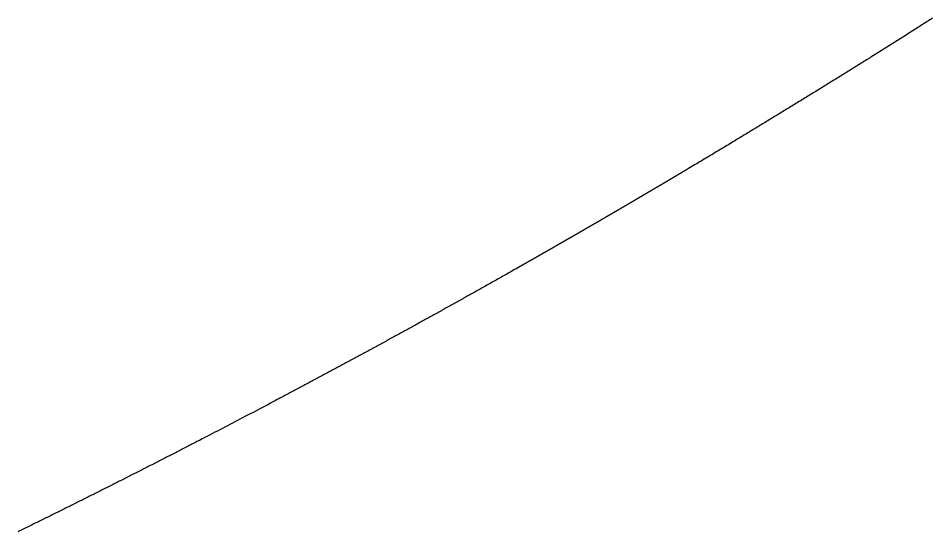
# Model space of a CAD drawing. Header units: millimetres. Extents: x 0 to 610, y 0 to 457.
# Drawn here: x 151.897 to 154.769, y 67.981 to 69.594 of the extents above; entities that cross this region are included whole.
import ezdxf

# ---------------------------------------------------------------- set-up
doc = ezdxf.new("R2010")
doc.units = ezdxf.units.MM
doc.layers.add('CUT_AIRCRAFT', color=7, linetype='Continuous')

msp = doc.modelspace()

# ---------------------------------------------------------------- linework, layer by layer
at = {"layer": 'CUT_AIRCRAFT'}
msp.add_lwpolyline([(154.77159, 69.5945), (154.76745, 69.59186), (154.76331, 69.58923), (154.75916, 69.58659), (154.75501, 69.58395), (154.75087, 69.58131), (154.74672, 69.57867), (154.74258, 69.57604), (154.73843, 69.57341), (154.73429, 69.57077), (154.73014, 69.56814), (154.726, 69.56551), (154.72185, 69.56288), (154.7177, 69.56025), (154.71355, 69.55762), (154.7094, 69.55499), (154.70525, 69.55236), (154.70111, 69.54973), (154.69696, 69.54711), (154.69281, 69.54448), (154.68865, 69.54185), (154.6845, 69.53923), (154.68035, 69.5366), (154.6762, 69.53398), (154.67205, 69.53136), (154.66789, 69.52874), (154.66374, 69.52611), (154.65959, 69.52349), (154.65543, 69.52087), (154.65128, 69.51825), (154.64712, 69.51563), (154.64297, 69.51302), (154.63881, 69.5104), (154.63465, 69.50778), (154.6305, 69.50517), (154.62634, 69.50255), (154.62218, 69.49994), (154.61802, 69.49732), (154.61387, 69.49471), (154.60971, 69.4921), (154.60555, 69.48949), (154.60139, 69.48687), (154.59723, 69.48426), (154.59307, 69.48165), (154.58891, 69.47904), (154.58474, 69.47644), (154.58058, 69.47383), (154.57642, 69.47122), (154.57226, 69.46862), (154.56809, 69.46601), (154.56393, 69.46341), (154.55976, 69.4608), (154.5556, 69.4582), (154.55143, 69.45559), (154.54727, 69.45299), (154.5431, 69.45039), (154.53894, 69.44779), (154.53477, 69.44519), (154.5306, 69.44259), (154.52643, 69.43999), (154.52227, 69.43739), (154.5181, 69.4348), (154.51393, 69.4322), (154.50976, 69.4296), (154.50559, 69.42701), (154.50142, 69.42441), (154.49725, 69.42182), (154.49308, 69.41923), (154.48891, 69.41664), (154.48473, 69.41404), (154.48056, 69.41145), (154.47639, 69.40886), (154.47222, 69.40627), (154.46804, 69.40368), (154.46387, 69.4011), (154.45969, 69.39851), (154.45552, 69.39592), (154.45134, 69.39334), (154.44717, 69.39075), (154.44299, 69.38816), (154.43881, 69.38558), (154.43464, 69.383), (154.43046, 69.38041), (154.42628, 69.37783), (154.4221, 69.37525), (154.41792, 69.37267), (154.41374, 69.37009), (154.40956, 69.36751), (154.40538, 69.36493), (154.4012, 69.36236), (154.39702, 69.35978), (154.39284, 69.3572), (154.38866, 69.35463), (154.38448, 69.35205), (154.38029, 69.34948), (154.37611, 69.3469), (154.37193, 69.34433), (154.36774, 69.34176), (154.36356, 69.33919), (154.35937, 69.33662), (154.35519, 69.33405), (154.351, 69.33148), (154.34682, 69.32891), (154.34263, 69.32634), (154.33844, 69.32377), (154.33425, 69.32121), (154.33007, 69.31864), (154.32588, 69.31607), (154.32169, 69.31351), (154.3175, 69.31095), (154.31331, 69.30838), (154.30912, 69.30582), (154.30493, 69.30326), (154.30074, 69.3007), (154.29655, 69.29814), (154.29236, 69.29558), (154.28816, 69.29302), (154.28397, 69.29046), (154.27978, 69.2879), (154.27558, 69.28535), (154.27139, 69.28279), (154.2672, 69.28023), (154.263, 69.27768), (154.25881, 69.27512), (154.25461, 69.27257), (154.25041, 69.27002), (154.24622, 69.26747), (154.24202, 69.26492), (154.23782, 69.26236), (154.23363, 69.25982), (154.22943, 69.25727), (154.22523, 69.25472), (154.22103, 69.25217), (154.21683, 69.24962), (154.21263, 69.24707), (154.20843, 69.24453), (154.20423, 69.24199), (154.20004, 69.23944), (154.19584, 69.2369), (154.19164, 69.23436), (154.18742, 69.23181), (154.1832, 69.22926), (154.17897, 69.2267), (154.17477, 69.22416), (154.17061, 69.22165), (154.1665, 69.21917), (154.16237, 69.21668), (154.15816, 69.21414), (154.15379, 69.2115), (154.14921, 69.20874), (154.14446, 69.20588), (154.13963, 69.20297), (154.13478, 69.20005), (154.12999, 69.19716), (154.12523, 69.1943), (154.1205, 69.19145), (154.11577, 69.18861), (154.11103, 69.18576), (154.10627, 69.18291), (154.10151, 69.18005), (154.09675, 69.17719), (154.09198, 69.17433), (154.08722, 69.17148), (154.08246, 69.16863), (154.07771, 69.16578), (154.07297, 69.16294), (154.06822, 69.1601), (154.06346, 69.15725), (154.05867, 69.15439), (154.05386, 69.15151), (154.04905, 69.14864), (154.0443, 69.14579), (154.03963, 69.14301), (154.03505, 69.14028), (154.03046, 69.13753), (154.02568, 69.13469), (154.02057, 69.13164), (154.01509, 69.12838), (154.0097, 69.12517), (154.00498, 69.12236), (154.0015, 69.12029), (153.99966, 69.11919), (153.99907, 69.11884), (153.99908, 69.11885), (153.99858, 69.11855), (153.99787, 69.11813), (153.99713, 69.11769), (153.99649, 69.11731), (153.99594, 69.11698), (153.99544, 69.11668), (153.99494, 69.11639), (153.99442, 69.11608), (153.99387, 69.11575), (153.99332, 69.11542), (153.99276, 69.11509), (153.9922, 69.11476), (153.99166, 69.11443), (153.99111, 69.11411), (153.99057, 69.11379), (153.99002, 69.11346), (153.98948, 69.11314), (153.98893, 69.11281), (153.98838, 69.11249), (153.98783, 69.11216), (153.98729, 69.11184), (153.98674, 69.11151), (153.98619, 69.11119), (153.98565, 69.11087), (153.9851, 69.11054), (153.98455, 69.11022), (153.98401, 69.10989), (153.98346, 69.10957), (153.98291, 69.10924), (153.98237, 69.10892), (153.98182, 69.10859), (153.98127, 69.10827), (153.98073, 69.10794), (153.98018, 69.10762), (153.97963, 69.10729), (153.97909, 69.10697), (153.97854, 69.10664), (153.97799, 69.10632), (153.97745, 69.10599), (153.9769, 69.10567), (153.97635, 69.10535), (153.9758, 69.10502), (153.97526, 69.1047), (153.97471, 69.10437), (153.97416, 69.10405), (153.97362, 69.10372), (153.97307, 69.1034), (153.97252, 69.10307), (153.97198, 69.10275), (153.97143, 69.10242), (153.97088, 69.1021), (153.97034, 69.10178), (153.96979, 69.10145), (153.96924, 69.10113), (153.96869, 69.1008), (153.96815, 69.10048), (153.9676, 69.10015), (153.96705, 69.09983), (153.96651, 69.0995), (153.96596, 69.09918), (153.96541, 69.09886), (153.96487, 69.09853), (153.96432, 69.09821), (153.96377, 69.09788), (153.96322, 69.09756), (153.96268, 69.09723), (153.96213, 69.09691), (153.96158, 69.09659), (153.96104, 69.09626), (153.96049, 69.09594), (153.95994, 69.09561), (153.95939, 69.09529), (153.95885, 69.09496), (153.9583, 69.09464), (153.95775, 69.09432), (153.95721, 69.09399), (153.95666, 69.09367), (153.95611, 69.09334), (153.95556, 69.09302), (153.95502, 69.0927), (153.95447, 69.09237), (153.95392, 69.09205), (153.95338, 69.09172), (153.95283, 69.0914), (153.95228, 69.09107), (153.95173, 69.09075), (153.95119, 69.09043), (153.95064, 69.0901), (153.95009, 69.08978), (153.94955, 69.08945), (153.949, 69.08913), (153.94845, 69.08881), (153.9479, 69.08848), (153.94736, 69.08816), (153.94681, 69.08783), (153.94626, 69.08751), (153.94571, 69.08719), (153.94517, 69.08686), (153.94462, 69.08654), (153.94407, 69.08621), (153.94353, 69.08589), (153.94298, 69.08557), (153.94243, 69.08524), (153.94188, 69.08492), (153.94134, 69.0846), (153.94079, 69.08427), (153.94024, 69.08395), (153.93969, 69.08362), (153.93915, 69.0833), (153.9386, 69.08298), (153.93805, 69.08265), (153.9375, 69.08233), (153.93696, 69.08201), (153.93641, 69.08168), (153.93586, 69.08136), (153.93531, 69.08103), (153.93477, 69.08071), (153.93422, 69.08039), (153.93367, 69.08006), (153.93312, 69.07974), (153.93258, 69.07942), (153.93203, 69.07909), (153.93148, 69.07877), (153.93093, 69.07844), (153.93039, 69.07812), (153.92984, 69.0778), (153.92929, 69.07747), (153.92875, 69.07715), (153.9282, 69.07683), (153.92765, 69.0765), (153.9271, 69.07618), (153.92655, 69.07586), (153.92601, 69.07553), (153.92546, 69.07521), (153.92491, 69.07489), (153.92437, 69.07456), (153.92382, 69.07424), (153.92327, 69.07392), (153.92272, 69.07359), (153.92217, 69.07327), (153.92162, 69.07294), (153.92108, 69.07262), (153.92053, 69.0723), (153.91999, 69.07198), (153.91944, 69.07166), (153.9189, 69.07133), (153.91834, 69.071), (153.91778, 69.07067), (153.91722, 69.07034), (153.91667, 69.07002), (153.91615, 69.06971), (153.91566, 69.06942), (153.91516, 69.06913), (153.91461, 69.0688), (153.91396, 69.06842), (153.91318, 69.06796), (153.91231, 69.06745), (153.91139, 69.0669), (153.91045, 69.06635), (153.90955, 69.06582), (153.90867, 69.0653), (153.90781, 69.06479), (153.90695, 69.06428), (153.90608, 69.06377), (153.9052, 69.06325), (153.90432, 69.06273), (153.90344, 69.06221), (153.90256, 69.0617), (153.90169, 69.06118), (153.90081, 69.06066), (153.89994, 69.06015), (153.89906, 69.05963), (153.89819, 69.05912), (153.89731, 69.0586), (153.89643, 69.05808), (153.89555, 69.05756), (153.89466, 69.05704), (153.89379, 69.05652), (153.89292, 69.05601), (153.89207, 69.05551), (153.89122, 69.05501), (153.89034, 69.05449), (153.88942, 69.05395), (153.88845, 69.05338), (153.88749, 69.05281), (153.88662, 69.0523), (153.88591, 69.05188), (153.88541, 69.05159), (153.88508, 69.05139), (153.88483, 69.05125), (153.88459, 69.05111), (153.88431, 69.05094), (153.88398, 69.05075), (153.88363, 69.05054), (153.88328, 69.05033), (153.88294, 69.05013), (153.88261, 69.04994), (153.88228, 69.04975), (153.88196, 69.04956), (153.88164, 69.04937), (153.88131, 69.04918), (153.88098, 69.04898), (153.88065, 69.04879), (153.88032, 69.04859), (153.87999, 69.0484), (153.87966, 69.04821), (153.87933, 69.04801), (153.879, 69.04782), (153.87867, 69.04763), (153.87834, 69.04743), (153.87801, 69.04724), (153.87769, 69.04704), (153.87736, 69.04685), (153.87703, 69.04666), (153.8767, 69.04646), (153.87637, 69.04627), (153.87604, 69.04608), (153.87571, 69.04588), (153.87538, 69.04569), (153.87505, 69.0455), (153.87473, 69.0453), (153.8744, 69.04511), (153.87407, 69.04492), (153.87374, 69.04472), (153.87341, 69.04453), (153.87308, 69.04434), (153.87275, 69.04414), (153.87242, 69.04395), (153.87209, 69.04376), (153.87176, 69.04356), (153.87144, 69.04337), (153.87111, 69.04318), (153.87078, 69.04298), (153.87045, 69.04279), (153.87012, 69.0426), (153.86979, 69.0424), (153.86946, 69.04221), (153.86913, 69.04201), (153.8688, 69.04182), (153.86848, 69.04163), (153.86815, 69.04143), (153.86782, 69.04124), (153.86749, 69.04105), (153.86716, 69.04085), (153.86683, 69.04066), (153.8665, 69.04047), (153.86617, 69.04027), (153.86584, 69.04008), (153.86551, 69.03989), (153.86519, 69.03969), (153.86486, 69.0395), (153.86453, 69.03931), (153.8642, 69.03911), (153.86387, 69.03892), (153.86354, 69.03873), (153.86321, 69.03853), (153.86288, 69.03834), (153.86255, 69.03815), (153.86222, 69.03795), (153.86189, 69.03776), (153.86157, 69.03757), (153.86124, 69.03737), (153.86091, 69.03718), (153.86058, 69.03699), (153.86025, 69.0368), (153.85992, 69.0366), (153.85959, 69.03641), (153.85926, 69.03622), (153.85893, 69.03602), (153.8586, 69.03583), (153.85828, 69.03564), (153.85795, 69.03544), (153.85762, 69.03525), (153.85729, 69.03506), (153.85696, 69.03486), (153.85663, 69.03467), (153.8563, 69.03448), (153.85597, 69.03428), (153.85564, 69.03409), (153.85531, 69.0339), (153.85498, 69.0337), (153.85466, 69.03351), (153.85433, 69.03332), (153.854, 69.03312), (153.85367, 69.03293), (153.85334, 69.03274), (153.85301, 69.03254), (153.85268, 69.03235), (153.85235, 69.03216), (153.85202, 69.03196), (153.85169, 69.03177), (153.85136, 69.03158), (153.85104, 69.03139), (153.85071, 69.03119), (153.85038, 69.031), (153.85005, 69.03081), (153.84972, 69.03061), (153.84939, 69.03042), (153.84906, 69.03023), (153.84873, 69.03003), (153.8484, 69.02984), (153.84807, 69.02965), (153.84774, 69.02945), (153.84741, 69.02926), (153.84709, 69.02907), (153.84676, 69.02887), (153.84643, 69.02868), (153.8461, 69.02849), (153.84577, 69.0283), (153.84544, 69.0281), (153.84511, 69.02791), (153.84478, 69.02772), (153.84445, 69.02752), (153.84412, 69.02733), (153.84379, 69.02714), (153.84346, 69.02694), (153.84314, 69.02675), (153.84281, 69.02656), (153.84248, 69.02636), (153.84215, 69.02617), (153.84182, 69.02598), (153.84149, 69.02579), (153.84116, 69.02559), (153.84083, 69.0254), (153.8405, 69.02521), (153.84017, 69.02501), (153.83984, 69.02482), (153.83951, 69.02463), (153.83919, 69.02443), (153.83886, 69.02424), (153.83853, 69.02405), (153.8382, 69.02385), (153.83787, 69.02366), (153.83754, 69.02347), (153.83721, 69.02328), (153.83689, 69.02309), (153.83656, 69.0229), (153.83623, 69.0227), (153.83589, 69.0225), (153.83555, 69.0223), (153.8352, 69.0221), (153.83487, 69.02191), (153.83458, 69.02173), (153.83431, 69.02158), (153.83404, 69.02142), (153.83371, 69.02123), (153.83326, 69.02096), (153.83265, 69.02061), (153.83193, 69.02018), (153.83114, 69.01972), (153.83035, 69.01926), (153.82959, 69.01881), (153.82886, 69.01839), (153.82815, 69.01797), (153.82744, 69.01755), (153.82672, 69.01713), (153.826, 69.01671), (153.82526, 69.01628), (153.82453, 69.01585), (153.8238, 69.01542), (153.82308, 69.015), (153.82235, 69.01457), (153.82162, 69.01415), (153.8209, 69.01372), (153.82017, 69.0133), (153.81944, 69.01287), (153.81871, 69.01244), (153.81798, 69.01202), (153.81725, 69.01159), (153.81652, 69.01116), (153.8158, 69.01074), (153.81509, 69.01033), (153.81438, 69.00991), (153.81365, 69.00948), (153.81289, 69.00904), (153.81211, 69.00858), (153.81134, 69.00813), (153.81061, 69.0077), (153.80998, 69.00734), (153.80949, 69.00705), (153.80908, 69.00681), (153.80873, 69.00661), (153.80839, 69.00641), (153.80802, 69.00619), (153.80762, 69.00596), (153.80721, 69.00572), (153.8068, 69.00548), (153.80639, 69.00524), (153.806, 69.00501), (153.8056, 69.00478), (153.80521, 69.00455), (153.80481, 69.00431), (153.80441, 69.00408), (153.80401, 69.00385), (153.80361, 69.00361), (153.80322, 69.00338), (153.80282, 69.00315), (153.80242, 69.00292), (153.80202, 69.00268), (153.80162, 69.00245), (153.80123, 69.00222), (153.80083, 69.00199), (153.80043, 69.00175), (153.80003, 69.00152), (153.79963, 69.00129), (153.79923, 69.00106), (153.79884, 69.00082), (153.79844, 69.00059), (153.79804, 69.00036), (153.79764, 69.00013), (153.79724, 68.99989), (153.79685, 68.99966), (153.79645, 68.99943), (153.79605, 68.9992), (153.79565, 68.99896), (153.79525, 68.99873), (153.79485, 68.9985), (153.79446, 68.99827), (153.79406, 68.99803), (153.79366, 68.9978), (153.79326, 68.99757), (153.79286, 68.99734), (153.79247, 68.9971), (153.79207, 68.99687), (153.79167, 68.99664), (153.79127, 68.99641), (153.79087, 68.99617), (153.79047, 68.99594), (153.79008, 68.99571), (153.78968, 68.99548), (153.78928, 68.99524), (153.78888, 68.99501), (153.78848, 68.99478), (153.78808, 68.99455), (153.78769, 68.99431), (153.78729, 68.99408), (153.78689, 68.99385), (153.78649, 68.99362), (153.78609, 68.99338), (153.78569, 68.99315), (153.7853, 68.99292), (153.7849, 68.99269), (153.7845, 68.99245), (153.7841, 68.99222), (153.7837, 68.99199), (153.7833, 68.99176), (153.78291, 68.99152), (153.78251, 68.99129), (153.78211, 68.99106), (153.78171, 68.99083), (153.78131, 68.9906), (153.78091, 68.99036), (153.78052, 68.99013), (153.78012, 68.9899), (153.77972, 68.98967), (153.77932, 68.98943), (153.77892, 68.9892), (153.77852, 68.98897), (153.77813, 68.98874), (153.77773, 68.9885), (153.77733, 68.98827), (153.77693, 68.98804), (153.77653, 68.98781), (153.77613, 68.98758), (153.77574, 68.98734), (153.77534, 68.98711), (153.77494, 68.98688), (153.77454, 68.98665), (153.77414, 68.98641), (153.77374, 68.98618), (153.77335, 68.98595), (153.77295, 68.98572), (153.77255, 68.98549), (153.77215, 68.98525), (153.77175, 68.98502), (153.77135, 68.98479), (153.77095, 68.98456), (153.77056, 68.98433), (153.77016, 68.98409), (153.76976, 68.98386), (153.76936, 68.98363), (153.76896, 68.9834), (153.76856, 68.98316), (153.76817, 68.98293), (153.76777, 68.9827), (153.76737, 68.98247), (153.76697, 68.98224), (153.76657, 68.982), (153.76617, 68.98177), (153.76577, 68.98154), (153.76538, 68.98131), (153.76498, 68.98108), (153.76458, 68.98084), (153.76418, 68.98061), (153.76378, 68.98038), (153.76338, 68.98015), (153.76298, 68.97992), (153.76259, 68.97968), (153.76219, 68.97945), (153.76179, 68.97922), (153.76139, 68.97899), (153.76099, 68.97876), (153.76059, 68.97852), (153.7602, 68.97829), (153.7598, 68.97806), (153.7594, 68.97783), (153.759, 68.9776), (153.7586, 68.97736), (153.7582, 68.97713), (153.7578, 68.9769), (153.75741, 68.97667), (153.75701, 68.97644), (153.75661, 68.9762), (153.75621, 68.97597), (153.75581, 68.97574), (153.75541, 68.97551), (153.75501, 68.97528), (153.75462, 68.97504), (153.75422, 68.97481), (153.75382, 68.97458), (153.75342, 68.97435), (153.75302, 68.97412), (153.75262, 68.97388), (153.75222, 68.97365), (153.75182, 68.97342), (153.75142, 68.97319), (153.75103, 68.97296), (153.75063, 68.97273), (153.75024, 68.9725), (153.74984, 68.97227), (153.74943, 68.97203), (153.74902, 68.97179), (153.7486, 68.97155), (153.74821, 68.97132), (153.74784, 68.9711), (153.74751, 68.97091), (153.74716, 68.97071), (153.74676, 68.97048), (153.74624, 68.97018), (153.74558, 68.96979), (153.7448, 68.96934), (153.74396, 68.96885), (153.74311, 68.96835), (153.74229, 68.96788), (153.74151, 68.96742), (153.74074, 68.96698), (153.73997, 68.96653), (153.7392, 68.96608), (153.73842, 68.96563), (153.73763, 68.96517), (153.73684, 68.96471), (153.73605, 68.96425), (153.73527, 68.9638), (153.73449, 68.96334), (153.7337, 68.96289), (153.73292, 68.96244), (153.73214, 68.96198), (153.73136, 68.96153), (153.73057, 68.96107), (153.72978, 68.96061), (153.72899, 68.96015), (153.72821, 68.9597), (153.72743, 68.95925), (153.72667, 68.9588), (153.7259, 68.95836), (153.72511, 68.9579), (153.7243, 68.95743), (153.72345, 68.95694), (153.7226, 68.95645), (153.72182, 68.95599), (153.72116, 68.95561), (153.72065, 68.95532), (153.72026, 68.95509), (153.71994, 68.9549), (153.71962, 68.95472), (153.71927, 68.95451), (153.71888, 68.95429), (153.71848, 68.95406), (153.71808, 68.95382), (153.71769, 68.95359), (153.7173, 68.95337), (153.71692, 68.95315), (153.71654, 68.95293), (153.71616, 68.95271), (153.71577, 68.95248), (153.71538, 68.95226), (153.715, 68.95204), (153.71461, 68.95181), (153.71423, 68.95159), (153.71384, 68.95137), (153.71346, 68.95114), (153.71307, 68.95092), (153.71269, 68.9507), (153.7123, 68.95047), (153.71192, 68.95025), (153.71153, 68.95003), (153.71115, 68.9498), (153.71076, 68.94958), (153.71037, 68.94936), (153.70999, 68.94913), (153.7096, 68.94891), (153.70922, 68.94869), (153.70883, 68.94846), (153.70845, 68.94824), (153.70806, 68.94802), (153.70768, 68.94779), (153.70729, 68.94757), (153.70691, 68.94735), (153.70652, 68.94712), (153.70614, 68.9469), (153.70575, 68.94668), (153.70537, 68.94645), (153.70498, 68.94623), (153.7046, 68.94601), (153.70421, 68.94579), (153.70382, 68.94556), (153.70344, 68.94534), (153.70305, 68.94512), (153.70267, 68.94489), (153.70228, 68.94467), (153.7019, 68.94445), (153.70151, 68.94422), (153.70113, 68.944), (153.70074, 68.94378), (153.70036, 68.94355), (153.69997, 68.94333), (153.69959, 68.94311), (153.6992, 68.94288), (153.69882, 68.94266), (153.69843, 68.94244), (153.69804, 68.94222), (153.69766, 68.94199), (153.69727, 68.94177), (153.69689, 68.94155), (153.6965, 68.94132), (153.69612, 68.9411), (153.69573, 68.94088), (153.69535, 68.94065), (153.69496, 68.94043), (153.69458, 68.94021), (153.69419, 68.93999), (153.69381, 68.93976), (153.69342, 68.93954), (153.69303, 68.93932), (153.69265, 68.93909), (153.69226, 68.93887), (153.69188, 68.93865), (153.69149, 68.93842), (153.69111, 68.9382), (153.69072, 68.93798), (153.69034, 68.93776), (153.68995, 68.93753), (153.68957, 68.93731), (153.68918, 68.93709), (153.68879, 68.93686), (153.68841, 68.93664), (153.68802, 68.93642), (153.68764, 68.93619), (153.68725, 68.93597), (153.68687, 68.93575), (153.68648, 68.93553), (153.6861, 68.9353), (153.68571, 68.93508), (153.68533, 68.93486), (153.68494, 68.93463), (153.68455, 68.93441), (153.68417, 68.93419), (153.68378, 68.93397), (153.6834, 68.93374), (153.68301, 68.93352), (153.68263, 68.9333), (153.68224, 68.93307), (153.68186, 68.93285), (153.68147, 68.93263), (153.68108, 68.93241), (153.6807, 68.93218), (153.68031, 68.93196), (153.67993, 68.93174), (153.67954, 68.93152), (153.67916, 68.93129), (153.67877, 68.93107), (153.67839, 68.93085), (153.678, 68.93062), (153.67761, 68.9304), (153.67723, 68.93018), (153.67684, 68.92996), (153.67646, 68.92973), (153.67607, 68.92951), (153.67569, 68.92929), (153.6753, 68.92906), (153.67492, 68.92884), (153.67453, 68.92862), (153.67414, 68.9284), (153.67376, 68.92817), (153.67337, 68.92795), (153.67299, 68.92773), (153.6726, 68.92751), (153.67222, 68.92728), (153.67183, 68.92706), (153.67145, 68.92684), (153.67106, 68.92662), (153.67067, 68.92639), (153.67029, 68.92617), (153.6699, 68.92595), (153.66952, 68.92572), (153.66913, 68.9255), (153.66875, 68.92528), (153.66836, 68.92506), (153.66797, 68.92483), (153.66759, 68.92461), (153.6672, 68.92439), (153.66682, 68.92417), (153.66643, 68.92394), (153.66605, 68.92372), (153.66566, 68.9235), (153.66527, 68.92328), (153.66489, 68.92305), (153.6645, 68.92283), (153.66412, 68.92261), (153.66374, 68.92239), (153.66335, 68.92217), (153.66297, 68.92194), (153.66258, 68.92172), (153.66218, 68.92149), (153.66178, 68.92126), (153.66139, 68.92104), (153.66103, 68.92083), (153.6607, 68.92064), (153.66036, 68.92044), (153.65997, 68.92022), (153.65949, 68.91994), (153.65888, 68.91959), (153.65819, 68.91919), (153.65744, 68.91875), (153.65668, 68.91832), (153.65595, 68.9179), (153.65525, 68.91749), (153.65456, 68.91709), (153.65387, 68.9167), (153.65317, 68.9163), (153.65247, 68.91589), (153.65177, 68.91548), (153.65106, 68.91508), (153.65035, 68.91467), (153.64965, 68.91426), (153.64895, 68.91386), (153.64825, 68.91346), (153.64755, 68.91305), (153.64685, 68.91265), (153.64614, 68.91224), (153.64544, 68.91184), (153.64473, 68.91143), (153.64402, 68.91102), (153.64332, 68.91062), (153.64263, 68.91022), (153.64194, 68.90982), (153.64125, 68.90943), (153.64055, 68.90902), (153.63981, 68.9086), (153.63905, 68.90816), (153.63829, 68.90772), (153.63759, 68.90732), (153.637, 68.90698), (153.63657, 68.90673), (153.63625, 68.90654), (153.63599, 68.90639), (153.63573, 68.90625), (153.63545, 68.90609), (153.63513, 68.9059), (153.6348, 68.90571), (153.63447, 68.90552), (153.63414, 68.90533), (153.63382, 68.90515), (153.63351, 68.90497), (153.6332, 68.90479), (153.63288, 68.90461), (153.63257, 68.90443), (153.63225, 68.90424), (153.63193, 68.90406), (153.63161, 68.90388), (153.6313, 68.9037), (153.63098, 68.90351), (153.63066, 68.90333), (153.63034, 68.90315), (153.63003, 68.90297), (153.62971, 68.90278), (153.62939, 68.9026), (153.62908, 68.90242), (153.62876, 68.90224), (153.62844, 68.90205), (153.62813, 68.90187), (153.62781, 68.90169), (153.62749, 68.90151), (153.62717, 68.90132), (153.62686, 68.90114), (153.62654, 68.90096), (153.62622, 68.90078), (153.62591, 68.90059), (153.62559, 68.90041), (153.62527, 68.90023), (153.62495, 68.90005), (153.62464, 68.89987), (153.62432, 68.89968), (153.624, 68.8995), (153.62369, 68.89932), (153.62337, 68.89914), (153.62305, 68.89895), (153.62273, 68.89877), (153.62242, 68.89859), (153.6221, 68.89841), (153.62178, 68.89822), (153.62147, 68.89804), (153.62115, 68.89786), (153.62083, 68.89768), (153.62051, 68.8975), (153.6202, 68.89731), (153.61988, 68.89713), (153.61956, 68.89695), (153.61925, 68.89677), (153.61893, 68.89658), (153.61861, 68.8964), (153.61829, 68.89622), (153.61798, 68.89604), (153.61766, 68.89586), (153.61734, 68.89567), (153.61703, 68.89549), (153.61671, 68.89531), (153.61639, 68.89513), (153.61607, 68.89494), (153.61576, 68.89476), (153.61544, 68.89458), (153.61512, 68.8944), (153.61481, 68.89421), (153.61449, 68.89403), (153.61417, 68.89385), (153.61385, 68.89367), (153.61354, 68.89349), (153.61322, 68.8933), (153.6129, 68.89312), (153.61259, 68.89294), (153.61227, 68.89276), (153.61195, 68.89258), (153.61163, 68.89239), (153.61132, 68.89221), (153.611, 68.89203), (153.61068, 68.89185), (153.61037, 68.89166), (153.61005, 68.89148), (153.60973, 68.8913), (153.60941, 68.89112), (153.6091, 68.89094), (153.60878, 68.89075), (153.60846, 68.89057), (153.60814, 68.89039), (153.60783, 68.89021), (153.60751, 68.89002), (153.60719, 68.88984), (153.60688, 68.88966), (153.60656, 68.88948), (153.60624, 68.8893), (153.60592, 68.88911), (153.60561, 68.88893), (153.60529, 68.88875), (153.60497, 68.88857), (153.60466, 68.88839), (153.60434, 68.8882), (153.60402, 68.88802), (153.6037, 68.88784), (153.60339, 68.88766), (153.60307, 68.88748), (153.60275, 68.88729), (153.60243, 68.88711), (153.60212, 68.88693), (153.6018, 68.88675), (153.60148, 68.88657), (153.60117, 68.88638), (153.60085, 68.8862), (153.60053, 68.88602), (153.60021, 68.88584), (153.5999, 68.88566), (153.59958, 68.88547), (153.59926, 68.88529), (153.59894, 68.88511), (153.59863, 68.88493), (153.59831, 68.88475), (153.59799, 68.88456), (153.59768, 68.88438), (153.59736, 68.8842), (153.59704, 68.88402), (153.59672, 68.88384), (153.59641, 68.88365), (153.59609, 68.88347), (153.59577, 68.88329), (153.59545, 68.88311), (153.59514, 68.88293), (153.59482, 68.88274), (153.5945, 68.88256), (153.59418, 68.88238), (153.59387, 68.8822), (153.59355, 68.88202), (153.59323, 68.88183), (153.59292, 68.88165), (153.5926, 68.88147), (153.59228, 68.88129), (153.59196, 68.88111), (153.59165, 68.88092), (153.59133, 68.88074), (153.59101, 68.88056), (153.59069, 68.88038), (153.59038, 68.8802), (153.59006, 68.88001), (153.58974, 68.87983), (153.58943, 68.87965), (153.58911, 68.87947), (153.58879, 68.87929), (153.58846, 68.8791), (153.58814, 68.87891), (153.58782, 68.87873), (153.58752, 68.87856), (153.58724, 68.8784), (153.58696, 68.87824), (153.58664, 68.87805), (153.58625, 68.87783), (153.58578, 68.87756), (153.58524, 68.87725), (153.58467, 68.87693), (153.5841, 68.8766), (153.58354, 68.87628), (153.583, 68.87597), (153.58247, 68.87567), (153.58195, 68.87536), (153.58141, 68.87506), (153.58087, 68.87475), (153.58033, 68.87444), (153.57979, 68.87413), (153.57925, 68.87382), (153.57871, 68.87351), (153.57818, 68.87321), (153.57764, 68.8729), (153.5771, 68.87259), (153.57657, 68.87228), (153.57603, 68.87198), (153.57549, 68.87167), (153.57494, 68.87136), (153.5744, 68.87105), (153.57386, 68.87074), (153.57333, 68.87043), (153.57281, 68.87013), (153.57228, 68.86983), (153.57174, 68.86952), (153.57118, 68.8692), (153.57059, 68.86886), (153.57, 68.86853), (153.56947, 68.86822), (153.56903, 68.86797), (153.56871, 68.86779), (153.56848, 68.86766), (153.56831, 68.86756), (153.56814, 68.86746), (153.56795, 68.86735), (153.56773, 68.86723), (153.56749, 68.86709), (153.56726, 68.86696), (153.56703, 68.86683), (153.56681, 68.8667), (153.56659, 68.86658), (153.56638, 68.86645), (153.56616, 68.86633), (153.56594, 68.8662), (153.56571, 68.86607), (153.56549, 68.86595), (153.56527, 68.86582), (153.56505, 68.86569), (153.56483, 68.86557), (153.56461, 68.86544), (153.56439, 68.86532), (153.56417, 68.86519), (153.56395, 68.86506), (153.56372, 68.86494), (153.5635, 68.86481), (153.56328, 68.86468), (153.56306, 68.86456), (153.56284, 68.86443), (153.56262, 68.86431), (153.5624, 68.86418), (153.56218, 68.86405), (153.56196, 68.86393), (153.56174, 68.8638), (153.56152, 68.86367), (153.56129, 68.86355), (153.56107, 68.86342), (153.56085, 68.86329), (153.56063, 68.86317), (153.56041, 68.86304), (153.56019, 68.86292), (153.55997, 68.86279), (153.55975, 68.86266), (153.55953, 68.86254), (153.55931, 68.86241), (153.55909, 68.86228), (153.55886, 68.86216), (153.55864, 68.86203), (153.55842, 68.86191), (153.5582, 68.86178), (153.55798, 68.86165), (153.55776, 68.86153), (153.55754, 68.8614), (153.55732, 68.86127), (153.5571, 68.86115), (153.55688, 68.86102), (153.55666, 68.8609), (153.55643, 68.86077), (153.55621, 68.86064), (153.55599, 68.86052), (153.55577, 68.86039), (153.55555, 68.86026), (153.55533, 68.86014), (153.55511, 68.86001), (153.55489, 68.85989), (153.55467, 68.85976), (153.55445, 68.85963), (153.55422, 68.85951), (153.554, 68.85938), (153.55378, 68.85925), (153.55356, 68.85913), (153.55334, 68.859), (153.55312, 68.85888), (153.5529, 68.85875), (153.55268, 68.85862), (153.55246, 68.8585), (153.55224, 68.85837), (153.55202, 68.85824), (153.55179, 68.85812), (153.55157, 68.85799), (153.55135, 68.85787), (153.55113, 68.85774), (153.55091, 68.85761), (153.55069, 68.85749), (153.55047, 68.85736), (153.55025, 68.85723), (153.55003, 68.85711), (153.54981, 68.85698), (153.54958, 68.85686), (153.54936, 68.85673), (153.54914, 68.8566), (153.54892, 68.85648), (153.5487, 68.85635), (153.54848, 68.85622), (153.54826, 68.8561), (153.54804, 68.85597), (153.54782, 68.85585), (153.5476, 68.85572), (153.54737, 68.85559), (153.54715, 68.85547), (153.54693, 68.85534), (153.54671, 68.85522), (153.54649, 68.85509), (153.54627, 68.85496), (153.54605, 68.85484), (153.54583, 68.85471), (153.54561, 68.85458), (153.54539, 68.85446), (153.54516, 68.85433), (153.54494, 68.85421), (153.54472, 68.85408), (153.5445, 68.85395), (153.54428, 68.85383), (153.54406, 68.8537), (153.54384, 68.85358), (153.54362, 68.85345), (153.5434, 68.85332), (153.54318, 68.8532), (153.54295, 68.85307), (153.54273, 68.85294), (153.54251, 68.85282), (153.54229, 68.85269), (153.54207, 68.85257), (153.54185, 68.85244), (153.54163, 68.85231), (153.54141, 68.85219), (153.54119, 68.85206), (153.54097, 68.85194), (153.54074, 68.85181), (153.54052, 68.85168), (153.5403, 68.85156), (153.54008, 68.85143), (153.53986, 68.8513), (153.53964, 68.85118), (153.53942, 68.85105), (153.5392, 68.85093), (153.53898, 68.8508), (153.53876, 68.85067), (153.53853, 68.85055), (153.53831, 68.85042), (153.53809, 68.8503), (153.53787, 68.85017), (153.53765, 68.85004), (153.53743, 68.84992), (153.53721, 68.84979), (153.53699, 68.84966), (153.53676, 68.84954), (153.53654, 68.84941), (153.53632, 68.84929), (153.53611, 68.84916), (153.53589, 68.84904), (153.53567, 68.84891), (153.53544, 68.84878), (153.5352, 68.84865), (153.53497, 68.84851), (153.53475, 68.84839), (153.53456, 68.84828), (153.53439, 68.84818), (153.53422, 68.84809), (153.53399, 68.84796), (153.53367, 68.84777), (153.53322, 68.84752), (153.53267, 68.8472), (153.53207, 68.84686), (153.53146, 68.84651), (153.53088, 68.84618), (153.53033, 68.84587), (153.52979, 68.84556), (153.52925, 68.84525), (153.5287, 68.84494), (153.52815, 68.84463), (153.5276, 68.84431), (153.52704, 68.84399), (153.52648, 68.84368), (153.52593, 68.84336), (153.52538, 68.84305), (153.52483, 68.84273), (153.52428, 68.84242), (153.52372, 68.8421), (153.52317, 68.84179), (153.52262, 68.84147), (153.52206, 68.84116), (153.52151, 68.84084), (153.52095, 68.84053), (153.52041, 68.84021), (153.51986, 68.8399), (153.51932, 68.83959), (153.51877, 68.83928), (153.51819, 68.83895), (153.5176, 68.83862), (153.51702, 68.83828), (153.51647, 68.83797), (153.51598, 68.83769), (153.51558, 68.83747), (153.51525, 68.83728), (153.51495, 68.83711), (153.51466, 68.83694), (153.51434, 68.83676), (153.51401, 68.83657), (153.51367, 68.83638), (153.51333, 68.83618), (153.51299, 68.83599), (153.51266, 68.8358), (153.51233, 68.83562), (153.512, 68.83543), (153.51167, 68.83524), (153.51134, 68.83505), (153.51101, 68.83486), (153.51067, 68.83467), (153.51034, 68.83448), (153.51001, 68.83429), (153.50968, 68.83411), (153.50935, 68.83392), (153.50902, 68.83373), (153.50868, 68.83354), (153.50835, 68.83335), (153.50802, 68.83316), (153.50769, 68.83297), (153.50736, 68.83278), (153.50702, 68.8326), (153.50669, 68.83241), (153.50636, 68.83222), (153.50603, 68.83203), (153.5057, 68.83184), (153.50537, 68.83165), (153.50503, 68.83146), (153.5047, 68.83127), (153.50437, 68.83109), (153.50404, 68.8309), (153.50371, 68.83071), (153.50337, 68.83052), (153.50304, 68.83033), (153.50271, 68.83014), (153.50238, 68.82995), (153.50205, 68.82977), (153.50172, 68.82958), (153.50138, 68.82939), (153.50105, 68.8292), (153.50072, 68.82901), (153.50039, 68.82882), (153.50006, 68.82863), (153.49972, 68.82844), (153.49939, 68.82826), (153.49906, 68.82807), (153.49873, 68.82788), (153.4984, 68.82769), (153.49807, 68.8275), (153.49773, 68.82731), (153.4974, 68.82712), (153.49707, 68.82694), (153.49674, 68.82675), (153.49641, 68.82656), (153.49607, 68.82637), (153.49574, 68.82618), (153.49541, 68.82599), (153.49508, 68.8258), (153.49475, 68.82561), (153.49441, 68.82543), (153.49408, 68.82524), (153.49375, 68.82505), (153.49342, 68.82486), (153.49309, 68.82467), (153.49276, 68.82448), (153.49242, 68.82429), (153.49209, 68.82411), (153.49176, 68.82392), (153.49143, 68.82373), (153.4911, 68.82354), (153.49076, 68.82335), (153.49043, 68.82316), (153.4901, 68.82297), (153.48977, 68.82279), (153.48944, 68.8226), (153.4891, 68.82241), (153.48877, 68.82222), (153.48844, 68.82203), (153.48811, 68.82184), (153.48778, 68.82165), (153.48744, 68.82147), (153.48711, 68.82128), (153.48678, 68.82109), (153.48645, 68.8209), (153.48612, 68.82071), (153.48578, 68.82052), (153.48545, 68.82034), (153.48512, 68.82015), (153.48479, 68.81996), (153.48446, 68.81977), (153.48412, 68.81958), (153.48379, 68.81939), (153.48346, 68.8192), (153.48313, 68.81902), (153.4828, 68.81883), (153.48247, 68.81864), (153.48213, 68.81845), (153.4818, 68.81826), (153.48147, 68.81807), (153.48114, 68.81789), (153.48081, 68.8177), (153.48047, 68.81751), (153.48014, 68.81732), (153.47981, 68.81713), (153.47948, 68.81694), (153.47915, 68.81675), (153.47881, 68.81657), (153.47848, 68.81638), (153.47815, 68.81619), (153.47782, 68.816), (153.47749, 68.81581), (153.47715, 68.81562), (153.47682, 68.81544), (153.47649, 68.81525), (153.47616, 68.81506), (153.47582, 68.81487), (153.47549, 68.81468), (153.47516, 68.81449), (153.47483, 68.81431), (153.4745, 68.81412), (153.47416, 68.81393), (153.47383, 68.81374), (153.4735, 68.81355), (153.47317, 68.81336), (153.47284, 68.81318), (153.4725, 68.81299), (153.47217, 68.8128), (153.47184, 68.81261), (153.47151, 68.81242), (153.47118, 68.81223), (153.47084, 68.81205), (153.47051, 68.81186), (153.47018, 68.81167), (153.46985, 68.81148), (153.46952, 68.81129), (153.46919, 68.81111), (153.46886, 68.81092), (153.46853, 68.81073), (153.46819, 68.81054), (153.46784, 68.81034), (153.4675, 68.81015), (153.46717, 68.80996), (153.46686, 68.80979), (153.46657, 68.80963), (153.46628, 68.80946), (153.46595, 68.80927), (153.46553, 68.80903), (153.46502, 68.80875), (153.46454, 68.80847), (153.46422, 68.80829), (153.4642, 68.80828), (153.46452, 68.80846), (153.46476, 68.8086), (153.46439, 68.80839), (153.46287, 68.80753), (153.45986, 68.80582), (153.45571, 68.80347), (153.45094, 68.80077), (153.44609, 68.79803), (153.44158, 68.79547), (153.43737, 68.79309), (153.43332, 68.79081), (153.4293, 68.78853), (153.42519, 68.78621), (153.42099, 68.78384), (153.41675, 68.78145), (153.41251, 68.77905), (153.40828, 68.77667), (153.40408, 68.7743), (153.39989, 68.77194), (153.3957, 68.76958), (153.39151, 68.76722), (153.38731, 68.76486), (153.3831, 68.76249), (153.3789, 68.76012), (153.37469, 68.75776), (153.37048, 68.75539), (153.36628, 68.75303), (153.36208, 68.75067), (153.35789, 68.74832), (153.3537, 68.74597), (153.34949, 68.74361), (153.34526, 68.74124), (153.341, 68.73885), (153.33674, 68.73646), (153.33254, 68.73411), (153.32843, 68.73181), (153.32446, 68.72959), (153.32058, 68.72742), (153.31675, 68.72528), (153.31293, 68.72314), (153.30908, 68.72099), (153.30521, 68.71883), (153.30132, 68.71665), (153.29743, 68.71448), (153.29354, 68.71231), (153.28967, 68.71015), (153.28579, 68.70799), (153.28192, 68.70583), (153.27804, 68.70367), (153.27416, 68.70151), (153.27028, 68.69935), (153.2664, 68.69719), (153.26252, 68.69503), (153.25864, 68.69287), (153.25476, 68.69071), (153.25088, 68.68855), (153.247, 68.6864), (153.24312, 68.68424), (153.23924, 68.68209), (153.23535, 68.67993), (153.23147, 68.67778), (153.22759, 68.67562), (153.22371, 68.67347), (153.21982, 68.67132), (153.21594, 68.66916), (153.21206, 68.66701), (153.20817, 68.66486), (153.20429, 68.66271), (153.2004, 68.66056), (153.19652, 68.65841), (153.19263, 68.65626), (153.18874, 68.65412), (153.18486, 68.65197), (153.18097, 68.64982), (153.17708, 68.64767), (153.1732, 68.64553), (153.16931, 68.64338), (153.16542, 68.64124), (153.16153, 68.6391), (153.15765, 68.63695), (153.15376, 68.63481), (153.14987, 68.63267), (153.14598, 68.63053), (153.14209, 68.62838), (153.1382, 68.62624), (153.13431, 68.6241), (153.13042, 68.62196), (153.12653, 68.61983), (153.12263, 68.61769), (153.11874, 68.61555), (153.11485, 68.61341), (153.11096, 68.61128), (153.10706, 68.60914), (153.10317, 68.60701), (153.09928, 68.60487), (153.09538, 68.60274), (153.09149, 68.6006), (153.0876, 68.59847), (153.0837, 68.59634), (153.07981, 68.59421), (153.07591, 68.59208), (153.07202, 68.58995), (153.06812, 68.58782), (153.06422, 68.58569), (153.06033, 68.58356), (153.05643, 68.58143), (153.05253, 68.5793), (153.04864, 68.57718), (153.04474, 68.57505), (153.04084, 68.57292), (153.03694, 68.5708), (153.03304, 68.56867), (153.02914, 68.56655), (153.02524, 68.56443), (153.02134, 68.5623), (153.01744, 68.56018), (153.01354, 68.55806), (153.00964, 68.55594), (153.00574, 68.55382), (153.00184, 68.5517), (152.99794, 68.54958), (152.99404, 68.54746), (152.99013, 68.54534), (152.98623, 68.54322), (152.98233, 68.54111), (152.97842, 68.53899), (152.97452, 68.53687), (152.97062, 68.53476), (152.96671, 68.53264), (152.96281, 68.53053), (152.9589, 68.52842), (152.955, 68.5263), (152.95109, 68.52419), (152.94719, 68.52208), (152.94328, 68.51997), (152.93937, 68.51786), (152.93547, 68.51575), (152.93156, 68.51364), (152.92765, 68.51153), (152.92374, 68.50942), (152.91984, 68.50731), (152.91593, 68.50521), (152.91202, 68.5031), (152.90811, 68.501), (152.9042, 68.49889), (152.90029, 68.49679), (152.89638, 68.49468), (152.89247, 68.49258), (152.88856, 68.49047), (152.88465, 68.48837), (152.88074, 68.48627), (152.87683, 68.48417), (152.87292, 68.48207), (152.869, 68.47997), (152.86509, 68.47787), (152.86118, 68.47577), (152.85726, 68.47367), (152.85335, 68.47158), (152.84944, 68.46948), (152.84552, 68.46738), (152.84161, 68.46529), (152.83769, 68.46319), (152.83378, 68.4611), (152.82986, 68.459), (152.82595, 68.45691), (152.82203, 68.45482), (152.81812, 68.45272), (152.8142, 68.45063), (152.81028, 68.44854), (152.80637, 68.44645), (152.80245, 68.44436), (152.79853, 68.44227), (152.79461, 68.44018), (152.79069, 68.43809), (152.78677, 68.43601), (152.78286, 68.43392), (152.77894, 68.43184), (152.77502, 68.42975), (152.7711, 68.42767), (152.76718, 68.42558), (152.76324, 68.42349), (152.75931, 68.4214), (152.75539, 68.41932), (152.75149, 68.41725), (152.74762, 68.41519), (152.74374, 68.41313), (152.73981, 68.41105), (152.7358, 68.40892), (152.7317, 68.40675), (152.72762, 68.40459), (152.72371, 68.40252), (152.72011, 68.40061), (152.71685, 68.39888), (152.7135, 68.39711), (152.70954, 68.39502), (152.70441, 68.3923), (152.69776, 68.38879), (152.68994, 68.38466), (152.6815, 68.38021), (152.67298, 68.37571), (152.66479, 68.3714), (152.65692, 68.36726), (152.64921, 68.3632), (152.64152, 68.35916), (152.63375, 68.35508), (152.62588, 68.35095), (152.61797, 68.3468), (152.61005, 68.34265), (152.60216, 68.33851), (152.59428, 68.33439), (152.58642, 68.33028), (152.57856, 68.32617), (152.5707, 68.32207), (152.56284, 68.31797), (152.55496, 68.31386), (152.54705, 68.30974), (152.53912, 68.30561), (152.5312, 68.30148), (152.52332, 68.29739), (152.51552, 68.29334), (152.50781, 68.28934), (152.50008, 68.28532), (152.49218, 68.28123), (152.48397, 68.27698), (152.47541, 68.27255), (152.46693, 68.26816), (152.45908, 68.26411), (152.4524, 68.26065), (152.44724, 68.25799), (152.44325, 68.25593), (152.43988, 68.25419), (152.4366, 68.2525), (152.43297, 68.25063), (152.42903, 68.2486), (152.42492, 68.24648), (152.42079, 68.24436), (152.41675, 68.24228), (152.41279, 68.24024), (152.40888, 68.23823), (152.40498, 68.23622), (152.40105, 68.2342), (152.39709, 68.23217), (152.39313, 68.23014), (152.38916, 68.2281), (152.3852, 68.22607), (152.38124, 68.22404), (152.37729, 68.22201), (152.37334, 68.21999), (152.36938, 68.21796), (152.36543, 68.21593), (152.36147, 68.21391), (152.35751, 68.21188), (152.35355, 68.20986), (152.3496, 68.20783), (152.34564, 68.20581), (152.34168, 68.20379), (152.33772, 68.20176), (152.33376, 68.19974), (152.3298, 68.19772), (152.32584, 68.1957), (152.32188, 68.19368), (152.31792, 68.19166), (152.31396, 68.18964), (152.31, 68.18762), (152.30604, 68.18561), (152.30208, 68.18359), (152.29812, 68.18157), (152.29416, 68.17956), (152.29019, 68.17754), (152.28623, 68.17553), (152.28227, 68.17351), (152.2783, 68.1715), (152.27434, 68.16949), (152.27038, 68.16748), (152.26641, 68.16546), (152.26245, 68.16345), (152.25848, 68.16144), (152.25452, 68.15943), (152.25055, 68.15742), (152.24659, 68.15541), (152.24262, 68.15341), (152.23866, 68.1514), (152.23469, 68.14939), (152.23072, 68.14739), (152.22675, 68.14538), (152.22279, 68.14338), (152.21882, 68.14137), (152.21485, 68.13937), (152.21088, 68.13736), (152.20691, 68.13536), (152.20295, 68.13336), (152.19898, 68.13136), (152.19501, 68.12936), (152.19104, 68.12736), (152.18707, 68.12536), (152.1831, 68.12336), (152.17913, 68.12136), (152.17515, 68.11936), (152.17118, 68.11737), (152.16721, 68.11537), (152.16324, 68.11337), (152.15927, 68.11138), (152.15529, 68.10938), (152.15132, 68.10739), (152.14735, 68.10539), (152.14337, 68.1034), (152.1394, 68.10141), (152.13543, 68.09942), (152.13145, 68.09743), (152.12748, 68.09544), (152.1235, 68.09345), (152.11953, 68.09146), (152.11555, 68.08947), (152.11157, 68.08748), (152.1076, 68.08549), (152.10362, 68.0835), (152.09965, 68.08152), (152.09567, 68.07953), (152.09169, 68.07755), (152.08771, 68.07556), (152.08373, 68.07358), (152.07976, 68.0716), (152.07578, 68.06961), (152.0718, 68.06763), (152.06782, 68.06565), (152.06384, 68.06367), (152.05986, 68.06169), (152.05588, 68.05971), (152.0519, 68.05773), (152.04792, 68.05575), (152.04394, 68.05377), (152.03996, 68.05179), (152.03597, 68.04982), (152.03199, 68.04784), (152.02801, 68.04587), (152.02403, 68.04389), (152.02005, 68.04192), (152.01606, 68.03994), (152.01208, 68.03797), (152.0081, 68.036), (152.00411, 68.03402), (152.00013, 68.03205), (151.99614, 68.03008), (151.99216, 68.02811), (151.98817, 68.02614), (151.98419, 68.02417), (151.9802, 68.02221), (151.97621, 68.02024), (151.97223, 68.01827), (151.96824, 68.0163), (151.96425, 68.01434), (151.96027, 68.01237), (151.95628, 68.01041), (151.95229, 68.00844), (151.9483, 68.00648), (151.94432, 68.00452), (151.94033, 68.00255), (151.93634, 68.00059), (151.93235, 67.99863), (151.92836, 67.99667), (151.92437, 67.99471), (151.92038, 67.99275), (151.91639, 67.99079), (151.9124, 67.98884), (151.90841, 67.98688), (151.90441, 67.98492), (151.90042, 67.98296), (151.89643, 67.98101)], dxfattribs=at)

doc.saveas('drawing.dxf')
